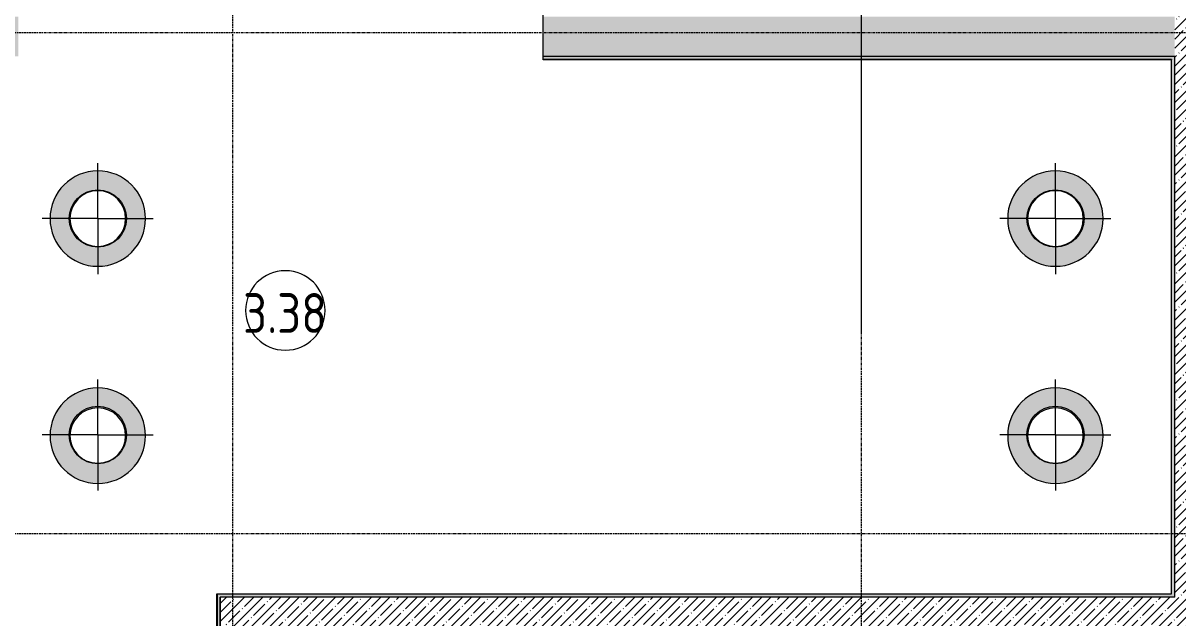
# Model space of a CAD drawing. Header units: millimetres. Extents: x 81303 to 275082, y -8553 to 29000.
# Drawn here: x 93341 to 100600, y 17620 to 21359 of the extents above; entities that cross this region are included whole.
import ezdxf

# ---------------------------------------------------------------- set-up
doc = ezdxf.new("R2010")
doc.units = ezdxf.units.MM
doc.linetypes.add('Осевая', pattern=[31.75, 6.35, -4.7625, 15.875, -4.7625])
for name, color, linetype, lineweight, true_color in [('A-ANNO-NOTE', 1, 'Continuous', 9, 0xff0000), ('A-CLNG-1', 7, 'Continuous', 9, 0xeaeaea), ('A-WALL-1', 7, 'Continuous', 9, 0x3c3c3c), ('A-WALL-FNSH-1', 7, 'Continuous', 9, 0x3c3c3c)]:
    doc.layers.add(name, color=color, linetype=linetype, lineweight=lineweight, true_color=true_color)
for name, color, linetype, lineweight in [('A-AREA-IDEN', 7, 'Continuous', 9), ('A-WALL', 7, 'Continuous', 9), ('I-WALL', 7, 'Continuous', 9), ('Оси', 7, 'Continuous', 9), ('Оси-2', 7, 'Осевая', 9)]:
    doc.layers.add(name, color=color, linetype=linetype, lineweight=lineweight)
doc.layers.add('A-CLNG-PATT-1', color=7, linetype='Continuous', lineweight=9, transparency=1)
doc.styles.add('GOST Common_1', font='GOST_Common.ttf', dxfattribs={"width": 0.9, "height": 250})
pattern_1 = [(45, (0, 0), (-57.024626, 57.024626), []), (45, (57.025, 0), (-57.024626, 57.024626), [100.806, -20.161, 3.353, -16.808])]
pattern_2 = [(0, (0, 0), (121.92, 30.48), [10.058, -81.382, 10.058, -81.382, -487.68]), (0, (0, 0), (121.92, 30.48), [-182.88, 10.058, -172.822, 10.058, -81.382, -213.36]), (0, (0, 0), (121.92, 30.48), [-457.2, 10.058, -50.902, 10.058, -142.342]), (120, (45.72, 15.24), (-87.356454, 90.345817), [10.058, -81.382, 10.058, -81.382, -487.68]), (120, (45.72, 15.24), (-87.356454, 90.345817), [-182.88, 10.058, -172.822, 10.058, -81.382, -213.36]), (120, (45.72, 15.24), (-87.356454, 90.345817), [-457.2, 10.058, -50.902, 10.058, -142.342]), (240, (60.96, 76.2), (-34.563546, -120.825817), [10.058, -81.382, 10.058, -81.382, -487.68]), (240, (60.96, 76.2), (-34.563546, -120.825817), [-182.88, 10.058, -172.822, 10.058, -81.382, -213.36]), (240, (60.96, 76.2), (-34.563546, -120.825817), [-457.2, 10.058, -50.902, 10.058, -142.342])]

# ---------------------------------------------------------------- blocks, each defined once
blk = doc.blocks.new('Марка_Помещения - Номер-25198446-Сводный план потолка 3 этажа в осях 23-33')
at = {"layer": 'A-AREA-IDEN'}
for start, end in [(360, 180), (180, 360)]:
    blk.add_arc((0, 0), 2.5, start, end, dxfattribs=at)

msp = doc.modelspace()

# ---------------------------------------------------------------- hatches: boundary and pattern name
at = {"layer": 'A-CLNG-PATT-1'}
h = msp.add_hatch(color=256, dxfattribs=at)
h.paths.add_polyline_path([(93810, 19830), (93868.5, 19835.8), (93924.8, 19852.8), (93976.7, 19880.6), (94022.1, 19917.9), (94059.4, 19963.3), (94087.2, 20015.2), (94104.2, 20071.5), (94110, 20130), (94104.2, 20188.5), (94087.2, 20244.8), (94059.4, 20296.7), (94017.6, 20345.8), (93976.7, 20379.4), (93924.8, 20407.2), (93868.5, 20424.2), (93810, 20430), (93751.5, 20424.2), (93695.2, 20407.2), (93643.3, 20379.4), (93597.9, 20342.1), (93560.6, 20296.7), (93532.8, 20244.8), (93515.8, 20188.5), (93510, 20130), (93515.8, 20071.5), (93532.8, 20015.2), (93560.6, 19963.3), (93597.9, 19917.9), (93643.3, 19880.6), (93695.2, 19852.8), (93751.5, 19835.8)])
h.paths.add_polyline_path([(93810, 19955), (93764.7, 19961), (93722.5, 19978.4), (93686.3, 20006.3), (93658.4, 20042.5), (93641, 20084.7), (93635, 20130), (93641, 20175.3), (93658.4, 20217.5), (93686.3, 20253.7), (93722.5, 20281.6), (93764.7, 20299), (93810, 20305), (93855.3, 20299), (93897.5, 20281.6), (93933.7, 20253.7), (93961.6, 20217.5), (93979, 20175.3), (93985, 20130), (93979, 20084.7), (93961.6, 20042.5), (93933.7, 20006.3), (93897.5, 19978.4), (93855.3, 19961), (93818.8, 19956.2)])
h = msp.add_hatch(color=256, dxfattribs=at)
h.paths.add_polyline_path([(99830, 19830), (99888.5, 19835.8), (99944.8, 19852.8), (99996.7, 19880.6), (100042.1, 19917.9), (100079.4, 19963.3), (100107.2, 20015.2), (100124.2, 20071.5), (100130, 20130), (100124.2, 20188.5), (100107.2, 20244.8), (100079.4, 20296.7), (100042.1, 20342.1), (99996.7, 20379.4), (99940.6, 20408.4), (99888.5, 20424.2), (99830, 20430), (99771.5, 20424.2), (99715.2, 20407.2), (99663.3, 20379.4), (99617.9, 20342.1), (99580.6, 20296.7), (99552.8, 20244.8), (99535.8, 20188.5), (99530, 20130), (99535.8, 20071.5), (99552.8, 20015.2), (99580.6, 19963.3), (99617.9, 19917.9), (99663.3, 19880.6), (99715.2, 19852.8), (99771.5, 19835.8)])
h.paths.add_polyline_path([(99830, 19955), (99784.7, 19961), (99742.5, 19978.4), (99706.3, 20006.3), (99678.4, 20042.5), (99661, 20084.7), (99655, 20130), (99661, 20175.3), (99678.4, 20217.5), (99706.3, 20253.7), (99742.5, 20281.6), (99784.7, 20299), (99830, 20305), (99875.3, 20299), (99917.5, 20281.6), (99953.7, 20253.7), (99981.6, 20217.5), (99999, 20175.3), (100005, 20130), (99999, 20084.7), (99981.6, 20042.5), (99953.7, 20006.3), (99917.5, 19978.4), (99875.3, 19961)])
h = msp.add_hatch(color=256, dxfattribs=at)
h.paths.add_polyline_path([(93810, 18465), (93868.5, 18470.8), (93924.8, 18487.8), (93976.7, 18515.6), (94025.5, 18556.9), (94059.4, 18598.3), (94087.2, 18650.2), (94104.2, 18706.5), (94110, 18765), (94104.2, 18823.5), (94087.2, 18879.8), (94059.4, 18931.7), (94022.1, 18977.1), (93976.7, 19014.4), (93924.8, 19042.2), (93868.5, 19059.2), (93810, 19065), (93751.5, 19059.2), (93695.2, 19042.2), (93643.3, 19014.4), (93597.9, 18977.1), (93560.6, 18931.7), (93532.8, 18879.8), (93515.8, 18823.5), (93510, 18765), (93515.8, 18706.5), (93532.8, 18650.2), (93560.6, 18598.3), (93597.9, 18552.9), (93643.3, 18515.6), (93695.2, 18487.8), (93751.5, 18470.8)])
h.paths.add_polyline_path([(93810, 18590), (93764.7, 18596), (93722.5, 18613.4), (93686.3, 18641.3), (93658.4, 18677.5), (93641, 18719.7), (93635, 18765), (93641, 18810.3), (93658.4, 18852.5), (93686.3, 18888.7), (93722.5, 18916.6), (93764.7, 18934), (93810, 18940), (93855.3, 18934), (93897.5, 18916.6), (93933.7, 18888.7), (93961.6, 18852.5), (93979, 18810.3), (93985, 18765), (93979, 18719.7), (93961.6, 18677.5), (93933.7, 18641.3), (93897.5, 18613.4), (93855.3, 18596), (93818.8, 18591.2)])
h = msp.add_hatch(color=256, dxfattribs=at)
h.paths.add_polyline_path([(99830, 18465), (99888.5, 18470.8), (99944.8, 18487.8), (99996.7, 18515.6), (100042.1, 18552.9), (100079.4, 18598.3), (100107.2, 18650.2), (100124.2, 18706.5), (100130, 18765), (100124.2, 18823.5), (100107.2, 18879.8), (100079.4, 18931.7), (100042.1, 18977.1), (99996.7, 19014.4), (99940.6, 19043.4), (99888.5, 19059.2), (99830, 19065), (99771.5, 19059.2), (99715.2, 19042.2), (99663.3, 19014.4), (99617.9, 18977.1), (99580.6, 18931.7), (99552.8, 18879.8), (99535.8, 18823.5), (99530, 18765), (99535.8, 18706.5), (99552.8, 18650.2), (99580.6, 18598.3), (99617.9, 18552.9), (99663.3, 18515.6), (99715.2, 18487.8), (99771.5, 18470.8)])
h.paths.add_polyline_path([(99830, 18590), (99784.7, 18596), (99742.5, 18613.4), (99706.3, 18641.3), (99678.4, 18677.5), (99661, 18719.7), (99655, 18765), (99661, 18810.3), (99678.4, 18852.5), (99706.3, 18888.7), (99742.5, 18916.6), (99784.7, 18934), (99830, 18940), (99875.3, 18934), (99917.5, 18916.6), (99953.7, 18888.7), (99981.6, 18852.5), (99999, 18810.3), (100005, 18765), (99999, 18719.7), (99981.6, 18677.5), (99953.7, 18641.3), (99917.5, 18613.4), (99875.3, 18596)])
at = {"layer": 'I-WALL'}
h = msp.add_hatch(dxfattribs=at)
h.set_pattern_fill('FP_1', color=256, style=0, pattern_type=2)
h.set_pattern_definition(pattern_1)
h.paths.add_polyline_path([(100580, 21150), (100580, 21400), (96610, 21400), (96610, 21150), (99940.6, 21150)])
h.paths.add_polyline_path([(93030, 21150), (93310, 21150), (93310, 21400), (93030, 21400)])
h = msp.add_hatch(dxfattribs=at)
h.set_pattern_fill('FP_1', color=256, style=0, pattern_type=2)
h.set_pattern_definition(pattern_1)
h.paths.add_polyline_path([(100800, 17530), (100800, 21400), (100580, 21400), (100580, 17530)])
h = msp.add_hatch(dxfattribs=at)
h.set_pattern_fill('FP_21', color=256, style=0, pattern_type=2)
h.set_pattern_definition(pattern_2)
h.paths.add_polyline_path([(100560, 21130), (100560, 21150), (96610, 21150), (96610, 21130), (100559, 21130)])
h = msp.add_hatch(dxfattribs=at)
h.set_pattern_fill('FP_21', color=256, style=0, pattern_type=2)
h.set_pattern_definition(pattern_2)
h.paths.add_polyline_path([(100560, 17750), (100580, 17750), (100580, 21150), (100560, 21150), (100560, 17770)])
h = msp.add_hatch(dxfattribs=at)
h.set_pattern_fill('FP_21', color=256, style=0, pattern_type=2)
h.set_pattern_definition(pattern_2)
h.paths.add_polyline_path([(94580, 13640), (94580, 17770), (94560, 17770), (94560, 13640)])
h = msp.add_hatch(dxfattribs=at)
h.set_pattern_fill('FP_21', color=256, style=0, pattern_type=2)
h.set_pattern_definition(pattern_2)
h.paths.add_polyline_path([(100560, 17750), (100560, 17770), (94580, 17770), (94580, 17750), (99940.6, 17750)])
h = msp.add_hatch(dxfattribs=at)
h.set_pattern_fill('FP_1', color=256, style=0, pattern_type=2)
h.set_pattern_definition(pattern_1)
h.paths.add_polyline_path([(94800, 13620), (94800, 17750), (94580, 17750), (94580, 13620), (94785.4, 13620)])
h = msp.add_hatch(dxfattribs=at)
h.set_pattern_fill('FP_1', color=256, style=0, pattern_type=2)
h.set_pattern_definition(pattern_1)
h.paths.add_polyline_path([(100580, 17530), (100580, 17750), (94800, 17750), (94800, 17530), (99940.6, 17530)])

# ---------------------------------------------------------------- linework, layer by layer
at = {"layer": 'A-ANNO-NOTE'}
for p, q in [((93810, 20130), (93810, 20478.9)), ((99830, 20130), (99830, 20478.9)), ((93810, 20130), (93461.1, 20130)), ((93810, 20130), (93810, 19781.1)), ((93810, 20130), (94158.9, 20130)), ((99830, 20130), (99481.1, 20130)), ((99830, 20130), (99830, 19781.1)), ((99830, 20130), (100178.9, 20130)), ((93810, 18770), (93810, 19118.9)), ((99830, 18770), (99830, 19118.9)), ((93810, 18770), (93461.1, 18770)), ((93810, 18770), (93810, 18421.1)), ((93810, 18770), (94158.9, 18770)), ((99830, 18770), (99481.1, 18770)), ((99830, 18770), (99830, 18421.1)), ((99830, 18770), (100178.9, 18770))]:
    msp.add_line(p, q, dxfattribs=at)
for centre in [(93810, 20130), (99830, 20130), (93810, 18770), (99830, 18770)]:
    msp.add_circle(centre, 180, dxfattribs=at)
at = {"layer": 'A-CLNG-1'}
for centre, radius, start, end in [((93810, 20130), 300, 0, 180), ((93810, 20130), 300, 0, 180), ((99830, 20130), 300, 0, 180), ((99830, 20130), 300, 0, 180), ((93810, 20130), 175, 0, 180), ((93810, 20130), 175, 0, 180), ((99830, 20130), 175, 0, 180), ((99830, 20130), 175, 0, 180), ((93810, 20130), 300, 180, 0), ((93810, 20130), 300, 180, 0), ((93810, 20130), 175, 180, 0), ((93810, 20130), 175, 180, 0), ((99830, 20130), 300, 180, 0), ((99830, 20130), 300, 180, 0), ((99830, 20130), 175, 180, 0), ((99830, 20130), 175, 180, 0), ((93810, 18765), 300, 0, 180), ((93810, 18765), 300, 0, 180), ((99830, 18765), 300, 0, 180), ((99830, 18765), 300, 0, 180), ((93810, 18765), 175, 0, 180), ((93810, 18765), 175, 0, 180), ((99830, 18765), 175, 0, 180), ((99830, 18765), 175, 0, 180), ((93810, 18765), 300, 180, 360), ((93810, 18765), 300, 180, 0), ((93810, 18765), 175, 180, 0), ((93810, 18765), 175, 180, 0), ((99830, 18765), 300, 180, 360), ((99830, 18765), 300, 180, 360), ((99830, 18765), 175, 180, 0), ((99830, 18765), 175, 180, 360)]:
    msp.add_arc(centre, radius, start, end, dxfattribs=at)
at = {"layer": 'A-WALL'}
for p, q in [((100559, 21130), (100559, 21129)), ((100560, 17770), (100560, 21130)), ((100580, 17750), (100580, 21150)), ((94560, 17770), (94560, 13640)), ((94580, 13620), (94580, 17750)), ((100580, 17750), (94580, 17750)), ((94580, 17750), (94580, 13640)), ((100560, 17771), (100559, 17771))]:
    msp.add_line(p, q, dxfattribs=at)
at = {"layer": 'A-WALL-1'}
for p, q in [((96610, 21130), (96610, 21550)), ((100580, 21150), (96610, 21150)), ((100560, 21130), (96610, 21130)), ((94559.5, 17770), (100560, 17770))]:
    msp.add_line(p, q, dxfattribs=at)
at = {"layer": 'A-WALL-FNSH-1'}
for p, q in [((96610, 21129), (96610, 21130)), ((100559, 21129), (96610, 21129)), ((100559, 17771), (100559, 21129)), ((94559, 13641), (94559, 17770)), ((94559, 17770), (94559.5, 17770)), ((94559.5, 17770), (94559.5, 17771)), ((94559.5, 17771), (100559, 17771))]:
    msp.add_line(p, q, dxfattribs=at)
at = {"layer": 'Оси'}
msp.add_line((98610, 19415.1), (98610, 21915.1), dxfattribs=at)
at = {"layer": 'Оси-2'}
for p, q in [((94660, 593.7), (94660, 24600)), ((84603.1, 21300), (122455, 21300)), ((98610, 593.7), (98610, 19415.1)), ((84603.1, 18150), (122455, 18150))]:
    msp.add_line(p, q, dxfattribs=at)

# ---------------------------------------------------------------- block references
at = {"layer": 'A-AREA-IDEN', "xscale": 99.99999999999993, "yscale": 99.99999999999993, "zscale": 99.99999999999993}
msp.add_blockref('Марка_Помещения - Номер-25198446-Сводный план потолка 3 этажа в осях 23-33', (94989, 19552.6), dxfattribs=at)

# ---------------------------------------------------------------- texts
at = {"layer": 'A-AREA-IDEN', "insert": (94723.3, 19661.2), "char_height": 250, "width": 663.797, "attachment_point": 1, "style": 'GOST Common_1'}
msp.add_mtext('3.38', dxfattribs=at)

doc.saveas('drawing.dxf')
